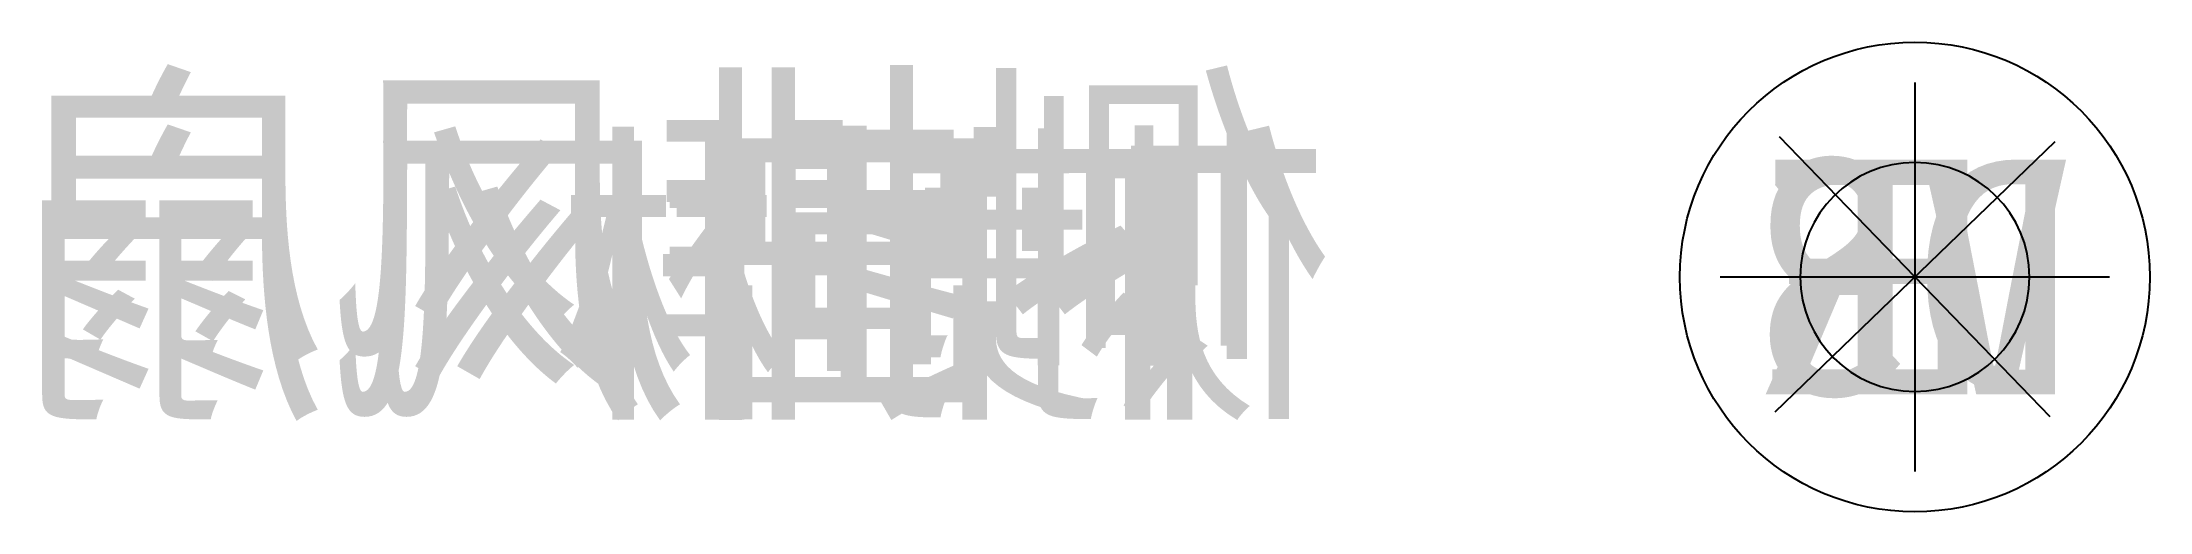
# Model space of a CAD drawing. Extents: x 961032 to 1315425, y -297887 to 59919.
# Drawn here: x 961032.1 to 961462.8, y 56806.7 to 56902.8 of the extents above.
import ezdxf
from ezdxf.enums import TextEntityAlignment as Align

# ---------------------------------------------------------------- set-up
doc = ezdxf.new("R2010")
doc.units = 0
doc.layers.add('RC-GRILL', color=1, linetype='Continuous')
doc.layers.add('RC-SPRINKLER', color=4, linetype='Continuous')
doc.styles.add('宋体', font='')
doc.styles.get('宋体').set_extended_font_data('SimSun')

# ---------------------------------------------------------------- blocks, each defined once
blk = doc.blocks.new('喷淋')
at = {"layer": 'RC-SPRINKLER'}
for p, q in [((-1034.969, 74.65), (-1034.969, 71.463)), ((-1036.076, 71.91), (-1033.862, 74.203)), ((-1036.115, 74.163), (-1033.822, 71.949)), ((-1036.562, 73.056), (-1033.375, 73.056))]:
    blk.add_line(p, q, dxfattribs=at)
blk.add_circle((-1034.969, 73.056), 0.938, dxfattribs=at)

msp = doc.modelspace()

# ---------------------------------------------------------------- linework, layer by layer
at = {"layer": 'RC-GRILL', "linetype": 'ByBlock'}
msp.add_circle((961414.74, 56854.754), 48.013, dxfattribs=at)
msp.add_circle((961414.74, 56854.754), 48.013, dxfattribs=at)
msp.add_circle((961414.74, 56854.754), 48.013, dxfattribs=at)
msp.add_circle((961414.74, 56854.754), 48.013, dxfattribs=at)
msp.add_circle((961414.74, 56854.754), 48.013, dxfattribs=at)
msp.add_circle((961414.74, 56854.754), 48.013, dxfattribs=at)

# ---------------------------------------------------------------- block references
at = {"layer": 'RC-GRILL', "extrusion": (0, 0, -1), "xscale": 24.96668301309716, "yscale": 24.96668301309716, "zscale": -24.96668301309716}
msp.add_blockref('喷淋', (-935575.004, 55030.782), dxfattribs=at)

# ---------------------------------------------------------------- texts
at = {"layer": 'RC-GRILL', "style": '宋体', "text_generation_flag": 4}
for s, height, p in [('侧排风扇', 48.0129, (961156.423, 56867.069)), ('下排风扇', 48.0129, (961156.423, 56854.754)), ('侧回风', 48.0129, (961197.757, 56854.754)), ('侧出风', 48.0129, (961197.757, 56854.754)), ('下出风', 48.0129, (961197.757, 56854.754)), ('下回风', 48.0129, (961197.757, 56854.754)), ('喷啉', 48.0129, (961201.464, 56854.754)), ('DR', 48.0129, (961414.74, 56854.754)), ('VR', 48.0129, (961414.74, 56854.754)), ('DS', 48.0129, (961414.74, 56854.754)), ('VS', 48.0129, (961414.74, 56854.754)), ('VE', 48.0129, (961414.74, 56854.754)), ('E', 48.013, (961414.74, 56854.754))]:
    msp.add_text(s, height=height, rotation=180, dxfattribs=at).set_placement(p, align=Align.MIDDLE_CENTER)

doc.saveas('drawing.dxf')
